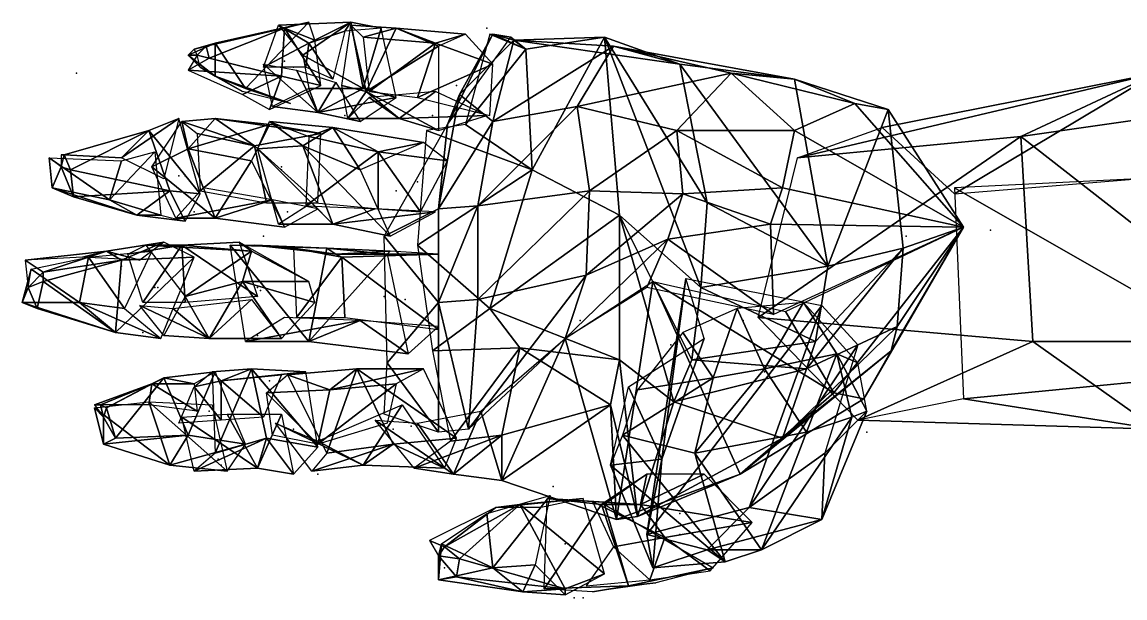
# Model space of a CAD drawing. Extents: x 4.9 to 9.1, y -6.1 to 13.5.
# Drawn here: x 5.809 to 6.418, y 1.59 to 1.909 of the extents above; entities that cross this region are included whole.
import ezdxf

# ---------------------------------------------------------------- set-up
doc = ezdxf.new("R2010")
doc.units = 0
doc.layers.get('0').update_dxf_attribs({"linetype": 'CONTINUOUS'})

msp = doc.modelspace()

# ---------------------------------------------------------------- linework, layer by layer
at = {"color": 0}
for p in [(6.06596, 1.90548, -0.89667), (5.91596, 1.88882, -0.75333), (5.95429, 1.88715, -0.81167), (5.95929, 1.88382, -0.80667), (5.83929, 1.88048, -0.71333), (5.99596, 1.87215, -0.86), (5.99929, 1.87215, -0.855), (6.04929, 1.87382, -0.89), (5.94929, 1.85215, -0.82833), (5.98763, 1.85715, -0.83833), (6.03596, 1.85715, -0.885), (5.95263, 1.82882, -0.81667), (5.83429, 1.82715, -0.73333), (5.89596, 1.82382, -0.77), (5.89929, 1.82382, -0.77167), (5.95263, 1.82715, -0.81667), (6.01596, 1.81548, -0.85833), (6.02763, 1.82048, -0.87333), (5.90429, 1.80382, -0.75), (5.95596, 1.80382, -0.805), (6.34429, 1.79382, -1.11), (5.94263, 1.79048, -0.80667), (6.29763, 1.79048, -1.09333), (6.29763, 1.79048, -1.09333), (5.86429, 1.77382, -0.78167), (5.81263, 1.76215, -0.71167), (5.88263, 1.76215, -0.75833), (5.88429, 1.76215, -0.75833), (5.93929, 1.76215, -0.80833), (5.94096, 1.76048, -0.82), (6.00929, 1.75715, -0.85833), (6.02096, 1.75548, -0.865), (6.11763, 1.74382, -1.02333), (6.20763, 1.74382, -0.94333), (5.87596, 1.73715, -0.76167), (5.93929, 1.73548, -0.81), (6.16763, 1.73048, -1.06333), (6.16763, 1.73048, -1.06333), (5.90096, 1.71382, -0.77833), (6.21929, 1.71548, -1.10167), (5.94596, 1.71048, -0.825), (5.91263, 1.69382, -0.775), (5.91263, 1.69382, -0.775), (5.85763, 1.68882, -0.73833), (5.95929, 1.68382, -0.81667), (5.95929, 1.68382, -0.81667), (6.01429, 1.68382, -0.88167), (6.02429, 1.68548, -0.88), (6.27596, 1.68215, -1.06), (5.91763, 1.66715, -0.77333), (5.91929, 1.66382, -0.77), (5.97263, 1.65882, -0.80833), (6.10263, 1.65215, -0.85167), (6.17263, 1.63715, -0.905), (6.10929, 1.62048, -0.85), (6.11096, 1.62048, -0.85), (6.17263, 1.62548, -0.905), (6.04263, 1.60715, -0.79333), (6.11429, 1.59048, -0.85), (6.11929, 1.59048, -0.84667)]:
    msp.add_point(p, dxfattribs=at)
for points in [[(5.96763, 1.90882, -0.81), (5.91596, 1.89715, -0.80333), (5.95429, 1.90548, -0.79167)], [(5.91596, 1.89715, -0.80333), (5.96763, 1.90882, -0.81), (5.93263, 1.87215, -0.82167)], [(5.96763, 1.89715, -0.84833), (5.94263, 1.88382, -0.835), (5.95096, 1.90715, -0.82667)], [(5.99096, 1.90882, -0.82833), (5.95096, 1.90715, -0.82667), (5.96429, 1.89048, -0.795)], [(5.95096, 1.90715, -0.82667), (5.99096, 1.90882, -0.82833), (5.96763, 1.89715, -0.84833)], [(5.95429, 1.90548, -0.79167), (5.97096, 1.89882, -0.80167), (5.96763, 1.90882, -0.81)], [(5.96429, 1.89048, -0.795), (5.99763, 1.87215, -0.81833), (5.99096, 1.90882, -0.82833)], [(5.98763, 1.90382, -0.85833), (5.96763, 1.89715, -0.84833), (5.99096, 1.90882, -0.82833)], [(5.99929, 1.87048, -0.88833), (5.98596, 1.87382, -0.86667), (5.99096, 1.90715, -0.86)], [(5.99096, 1.90882, -0.82833), (6.00763, 1.90548, -0.84833), (5.98763, 1.90382, -0.85833)], [(6.00763, 1.90548, -0.84833), (5.99096, 1.90882, -0.82833), (5.99763, 1.87215, -0.81833)], [(6.01596, 1.90548, -0.88167), (5.99096, 1.90715, -0.86), (5.99763, 1.90048, -0.82667)], [(5.99096, 1.90715, -0.86), (6.01596, 1.90548, -0.88167), (5.99929, 1.87048, -0.88833)], [(5.95429, 1.90548, -0.79167), (5.91096, 1.89548, -0.76333), (5.91263, 1.88882, -0.76333)], [(5.91096, 1.89548, -0.76333), (5.95429, 1.90548, -0.79167), (5.91596, 1.89715, -0.80333)], [(5.91263, 1.88882, -0.76333), (5.95263, 1.87882, -0.78333), (5.95429, 1.90548, -0.79167)], [(5.97429, 1.87382, -0.80167), (5.95429, 1.90548, -0.79167), (5.95263, 1.87882, -0.78333)], [(5.95429, 1.90548, -0.79167), (5.97429, 1.87382, -0.80167), (5.97096, 1.89882, -0.80167)], [(5.96763, 1.89715, -0.84833), (5.98763, 1.90382, -0.85833), (5.98096, 1.87715, -0.87167)], [(5.99763, 1.90048, -0.82667), (6.03763, 1.89715, -0.85667), (6.01596, 1.90548, -0.88167)], [(5.99763, 1.87215, -0.81833), (6.01596, 1.86715, -0.83667), (6.00763, 1.90548, -0.84833)], [(6.03929, 1.89548, -0.91167), (5.99929, 1.87048, -0.88833), (6.01596, 1.90548, -0.88167)], [(6.05429, 1.90215, -0.89833), (6.01596, 1.90548, -0.88167), (6.03763, 1.89715, -0.85667)], [(6.01596, 1.90548, -0.88167), (6.05429, 1.90215, -0.89833), (6.03929, 1.89548, -0.91167)], [(6.03763, 1.89715, -0.85667), (6.06929, 1.88548, -0.87667), (6.05429, 1.90215, -0.89833)], [(6.06929, 1.90215, -0.92833), (6.04429, 1.85215, -0.88667), (6.07929, 1.90048, -0.90833)], [(6.04429, 1.85215, -0.88667), (6.06929, 1.90215, -0.92833), (6.05096, 1.86882, -0.92833)], [(6.08096, 1.89882, -0.94833), (6.05096, 1.86882, -0.92833), (6.06929, 1.90215, -0.92833)], [(6.08763, 1.89382, -0.89833), (6.06763, 1.90215, -0.88333), (6.05429, 1.85215, -0.87167)], [(6.08763, 1.89382, -0.89833), (6.07929, 1.90048, -0.90833), (6.06763, 1.90215, -0.88333)], [(6.07929, 1.90048, -0.90833), (6.08763, 1.89382, -0.89833), (6.06929, 1.90215, -0.92833)], [(6.08096, 1.89882, -0.94833), (6.06929, 1.90215, -0.92833), (6.08763, 1.89382, -0.89833)], [(5.91596, 1.89715, -0.80333), (5.90096, 1.89048, -0.76667), (5.90429, 1.89382, -0.765)], [(5.90096, 1.89048, -0.76667), (5.91596, 1.89715, -0.80333), (5.91596, 1.87882, -0.80333)], [(5.91596, 1.89715, -0.80333), (5.90429, 1.89382, -0.765), (5.91096, 1.89548, -0.76333)], [(5.90596, 1.89048, -0.765), (5.91096, 1.89548, -0.76333), (5.90429, 1.89382, -0.765)], [(5.90596, 1.89048, -0.765), (5.91263, 1.88882, -0.76333), (5.91096, 1.89548, -0.76333)], [(5.93263, 1.87215, -0.82167), (5.91596, 1.87882, -0.80333), (5.91596, 1.89715, -0.80333)], [(5.94263, 1.88382, -0.835), (5.96763, 1.89715, -0.84833), (5.96596, 1.88382, -0.86167)], [(5.98096, 1.87715, -0.87167), (5.96596, 1.88382, -0.86167), (5.96763, 1.89715, -0.84833)], [(6.03763, 1.89715, -0.85667), (5.99763, 1.90048, -0.82667), (6.00096, 1.87048, -0.82667)], [(5.99929, 1.87048, -0.88833), (6.03929, 1.89548, -0.91167), (6.03929, 1.84882, -0.88667)], [(6.00096, 1.87048, -0.82667), (6.02763, 1.86715, -0.84667), (6.03763, 1.89715, -0.85667)], [(6.06929, 1.88548, -0.87667), (6.03763, 1.89715, -0.85667), (6.02763, 1.86715, -0.84667)], [(6.05096, 1.86882, -0.92833), (6.08096, 1.89882, -0.94833), (6.06929, 1.85382, -0.95)], [(6.13596, 1.89548, -0.99667), (6.06929, 1.85382, -0.95), (6.08096, 1.89882, -0.94833)], [(6.06929, 1.85382, -0.95), (6.13596, 1.89548, -0.99667), (6.11596, 1.86215, -1.00667)], [(6.08763, 1.89382, -0.89833), (6.13096, 1.90048, -0.90167), (6.08096, 1.89882, -0.94833)], [(6.17263, 1.88548, -0.945), (6.08096, 1.89882, -0.94833), (6.13096, 1.90048, -0.90167)], [(6.08096, 1.89882, -0.94833), (6.17263, 1.88548, -0.945), (6.13596, 1.89548, -0.99667)], [(6.13096, 1.90048, -0.90167), (6.08763, 1.89382, -0.89833), (6.09096, 1.82715, -0.82667)], [(6.09096, 1.82715, -0.82667), (6.13929, 1.80215, -0.87833), (6.13096, 1.90048, -0.90167)], [(6.20096, 1.88048, -1.03667), (6.11596, 1.86215, -1.00667), (6.13596, 1.89548, -0.99667)], [(6.18429, 1.76215, -0.92167), (6.13096, 1.90048, -0.90167), (6.13929, 1.80215, -0.87833)], [(6.13096, 1.90048, -0.90167), (6.18763, 1.80882, -0.91667), (6.17263, 1.88548, -0.945)], [(6.13096, 1.90048, -0.90167), (6.18429, 1.76215, -0.92167), (6.18763, 1.80882, -0.91667)], [(6.23596, 1.87715, -0.99667), (6.13596, 1.89548, -0.99667), (6.17263, 1.88548, -0.945)], [(6.13596, 1.89548, -0.99667), (6.23596, 1.87715, -0.99667), (6.20096, 1.88048, -1.03667)], [(5.90596, 1.89048, -0.765), (5.90429, 1.89382, -0.765), (5.90096, 1.89048, -0.76667)], [(5.90596, 1.89048, -0.765), (5.90096, 1.89048, -0.76667), (5.90763, 1.88382, -0.765)], [(5.90596, 1.89048, -0.765), (5.90096, 1.88215, -0.76667), (5.91263, 1.88882, -0.76333)], [(5.91596, 1.87882, -0.80333), (5.90763, 1.88382, -0.765), (5.90096, 1.89048, -0.76667)], [(5.95263, 1.87882, -0.78333), (5.91263, 1.88882, -0.76333), (5.90096, 1.88215, -0.76667)], [(5.99763, 1.87215, -0.81833), (5.96429, 1.89048, -0.795), (5.96763, 1.87215, -0.80167)], [(6.05429, 1.85215, -0.87167), (6.09096, 1.82715, -0.82667), (6.08763, 1.89382, -0.89833)], [(5.90763, 1.88382, -0.765), (5.91596, 1.87882, -0.80333), (5.93096, 1.87048, -0.79)], [(5.97263, 1.85882, -0.83833), (5.94763, 1.86215, -0.815), (5.94263, 1.88548, -0.83167)], [(5.94263, 1.88548, -0.83167), (5.96096, 1.88215, -0.855), (5.97263, 1.85882, -0.83833)], [(6.02763, 1.86715, -0.84667), (6.06763, 1.85715, -0.87167), (6.06929, 1.88548, -0.87667)], [(6.25429, 1.77382, -0.97333), (6.17263, 1.88548, -0.945), (6.18763, 1.80882, -0.91667)], [(6.17263, 1.88548, -0.945), (6.25429, 1.77382, -0.97333), (6.23596, 1.87715, -0.99667)], [(5.90096, 1.88215, -0.76667), (5.93096, 1.86882, -0.79), (5.95263, 1.87882, -0.78333)], [(5.95763, 1.86382, -0.81), (5.93096, 1.87048, -0.79), (5.91596, 1.87882, -0.80333)], [(5.91596, 1.87882, -0.80333), (5.93263, 1.87215, -0.82167), (5.95763, 1.86382, -0.81)], [(5.94596, 1.86048, -0.81167), (5.95263, 1.87882, -0.78333), (5.93096, 1.86882, -0.79)], [(5.95263, 1.87882, -0.78333), (5.94596, 1.86048, -0.81167), (5.97429, 1.87382, -0.80167)], [(5.98263, 1.87548, -0.87333), (5.97263, 1.85882, -0.83833), (5.96096, 1.88215, -0.855)], [(6.11596, 1.86215, -1.00667), (6.20096, 1.88048, -1.03667), (6.17096, 1.84882, -1.06)], [(6.23596, 1.84882, -1.09333), (6.17096, 1.84882, -1.06), (6.20096, 1.88048, -1.03667)], [(6.26929, 1.86382, -1.06833), (6.20096, 1.88048, -1.03667), (6.23596, 1.87715, -0.99667)], [(6.20096, 1.88048, -1.03667), (6.26929, 1.86382, -1.06833), (6.23596, 1.84882, -1.09333)], [(6.28763, 1.86048, -1.03), (6.23596, 1.87715, -0.99667), (6.25429, 1.77382, -0.97333)], [(6.23596, 1.87715, -0.99667), (6.28763, 1.86048, -1.03), (6.26929, 1.86382, -1.06833)], [(6.23763, 1.83382, -1.12167), (6.43596, 1.88048, -1.2), (6.36096, 1.84548, -1.27667)], [(6.43596, 1.88048, -1.2), (6.23763, 1.83382, -1.12167), (6.28429, 1.85048, -1.1)], [(6.43596, 1.88048, -1.2), (6.28429, 1.85048, -1.1), (6.32429, 1.81382, -1.035)], [(6.32429, 1.81382, -1.035), (6.48596, 1.82715, -1.16), (6.43596, 1.88048, -1.2)], [(6.52263, 1.86882, -1.45167), (6.36096, 1.84548, -1.27667), (6.43596, 1.88048, -1.2)], [(5.97263, 1.85882, -0.83833), (5.96763, 1.87215, -0.80167), (5.94763, 1.86215, -0.815)], [(5.96763, 1.87215, -0.80167), (5.97263, 1.85882, -0.83833), (5.99763, 1.87215, -0.81833)], [(5.97263, 1.85882, -0.83833), (5.98263, 1.87548, -0.87333), (5.99596, 1.85382, -0.85667)], [(6.01596, 1.86715, -0.83667), (5.99763, 1.87215, -0.81833), (5.97263, 1.85882, -0.83833)], [(5.99929, 1.87048, -0.88833), (5.98929, 1.85548, -0.84833), (5.98596, 1.87382, -0.86667)], [(5.98929, 1.85548, -0.84833), (5.99929, 1.87048, -0.88833), (6.01763, 1.85548, -0.85333)], [(6.03929, 1.84882, -0.88667), (6.01763, 1.85548, -0.85333), (5.99929, 1.87048, -0.88833)], [(6.00096, 1.86715, -0.82667), (6.01763, 1.85548, -0.85333), (6.03763, 1.87048, -0.845)], [(6.06596, 1.85715, -0.87333), (6.03763, 1.87048, -0.845), (6.01763, 1.85548, -0.85333)], [(5.97263, 1.85882, -0.83833), (5.99596, 1.85382, -0.85667), (6.01596, 1.86715, -0.83667)], [(6.01763, 1.85548, -0.85333), (6.00096, 1.86715, -0.82667), (5.98929, 1.85548, -0.84833)], [(6.04429, 1.85215, -0.88667), (6.05096, 1.86882, -0.92833), (6.03929, 1.80548, -0.90833)], [(6.06929, 1.85382, -0.95), (6.03929, 1.80548, -0.90833), (6.05096, 1.86882, -0.92833)], [(6.36096, 1.84548, -1.27667), (6.52263, 1.86882, -1.45167), (6.50596, 1.73215, -1.445)], [(6.11596, 1.86215, -1.00667), (6.06096, 1.80715, -0.93), (6.06929, 1.85382, -0.95)], [(6.06096, 1.80715, -0.93), (6.11596, 1.86215, -1.00667), (6.12263, 1.81548, -0.99833)], [(6.17096, 1.84882, -1.06), (6.12263, 1.81548, -0.99833), (6.11596, 1.86215, -1.00667)], [(6.32929, 1.79548, -1.115), (6.23596, 1.84882, -1.09333), (6.26929, 1.86382, -1.06833)], [(6.25429, 1.77382, -0.97333), (6.29596, 1.78382, -0.99667), (6.28763, 1.86048, -1.03)], [(6.32929, 1.79548, -1.115), (6.26929, 1.86382, -1.06833), (6.28763, 1.86048, -1.03)], [(6.32929, 1.79548, -1.115), (6.28763, 1.86048, -1.03), (6.29596, 1.78382, -0.99667)], [(5.89596, 1.85548, -0.77), (5.86429, 1.83382, -0.77), (5.87929, 1.84882, -0.75167)], [(5.86429, 1.83382, -0.77), (5.89596, 1.85548, -0.77), (5.88763, 1.82215, -0.78833)], [(5.87929, 1.84882, -0.75167), (5.90763, 1.81382, -0.75333), (5.89596, 1.85548, -0.77)], [(5.90096, 1.83882, -0.80167), (5.88096, 1.82882, -0.78333), (5.89763, 1.85382, -0.76667)], [(5.89763, 1.85382, -0.76667), (5.91596, 1.85548, -0.79333), (5.90096, 1.83882, -0.80167)], [(5.89763, 1.85382, -0.76667), (5.93763, 1.84048, -0.78), (5.91596, 1.85548, -0.79333)], [(5.93763, 1.84048, -0.78), (5.89763, 1.85382, -0.76667), (5.90596, 1.84715, -0.755)], [(5.94596, 1.85215, -0.82167), (5.90096, 1.83882, -0.80167), (5.91596, 1.85548, -0.79333)], [(5.90096, 1.83882, -0.80167), (5.94596, 1.85215, -0.82167), (5.93596, 1.83215, -0.83333)], [(5.97429, 1.84715, -0.81833), (5.91596, 1.85548, -0.79333), (5.93763, 1.84048, -0.78)], [(5.91596, 1.85548, -0.79333), (5.97429, 1.84715, -0.81833), (5.94596, 1.85215, -0.82167)], [(5.96429, 1.84048, -0.86), (5.93929, 1.83882, -0.83667), (5.94596, 1.85382, -0.82)], [(5.98096, 1.85048, -0.84167), (5.94596, 1.85382, -0.82), (5.96763, 1.84548, -0.79833)], [(5.94596, 1.85382, -0.82), (5.98096, 1.85048, -0.84167), (5.96429, 1.84048, -0.86)], [(6.03929, 1.80548, -0.90833), (6.00929, 1.79048, -0.86833), (6.04429, 1.85215, -0.88667)], [(6.01763, 1.85548, -0.85333), (6.03929, 1.84882, -0.88667), (6.06596, 1.85715, -0.87333)], [(6.09096, 1.82715, -0.82667), (6.05429, 1.85215, -0.87167), (6.03263, 1.84882, -0.87833)], [(6.03929, 1.80548, -0.90833), (6.06929, 1.85382, -0.95), (6.06096, 1.80715, -0.93)], [(5.87929, 1.84882, -0.75167), (5.83263, 1.83548, -0.72167), (5.83596, 1.82715, -0.72)], [(5.83263, 1.83548, -0.72167), (5.87929, 1.84882, -0.75167), (5.86429, 1.83382, -0.77)], [(5.83596, 1.82715, -0.72), (5.89096, 1.81548, -0.73667), (5.87929, 1.84882, -0.75167)], [(5.90763, 1.81382, -0.75333), (5.87929, 1.84882, -0.75167), (5.89096, 1.81548, -0.73667)], [(5.93763, 1.84048, -0.78), (5.90596, 1.84715, -0.755), (5.90763, 1.81548, -0.75333)], [(5.93763, 1.84048, -0.78), (5.97263, 1.80882, -0.81333), (5.97429, 1.84715, -0.81833)], [(5.99596, 1.82715, -0.895), (5.96429, 1.84048, -0.86), (5.98096, 1.85048, -0.84167)], [(5.96763, 1.84548, -0.79833), (6.00596, 1.83715, -0.825), (5.98096, 1.85048, -0.84167)], [(6.03096, 1.84215, -0.88333), (5.98096, 1.85048, -0.84167), (6.00596, 1.83715, -0.825)], [(5.98096, 1.85048, -0.84167), (6.03096, 1.84215, -0.88333), (5.99596, 1.82715, -0.895)], [(6.09096, 1.82715, -0.82667), (6.03263, 1.84882, -0.87833), (6.02763, 1.78548, -0.85833)], [(6.12263, 1.81548, -0.99833), (6.17096, 1.84882, -1.06), (6.17429, 1.81382, -1.06667)], [(6.22929, 1.81715, -1.1), (6.17429, 1.81382, -1.06667), (6.17096, 1.84882, -1.06)], [(6.17096, 1.84882, -1.06), (6.23596, 1.84882, -1.09333), (6.22929, 1.81715, -1.1)], [(6.32929, 1.79548, -1.115), (6.22929, 1.81715, -1.1), (6.23596, 1.84882, -1.09333)], [(5.90763, 1.81548, -0.75333), (5.94429, 1.80882, -0.78333), (5.93763, 1.84048, -0.78)], [(5.97263, 1.80882, -0.81333), (5.93763, 1.84048, -0.78), (5.94429, 1.80882, -0.78333)], [(5.93929, 1.83882, -0.83667), (5.96429, 1.84048, -0.86), (5.98096, 1.79715, -0.84)], [(6.01263, 1.79048, -0.865), (5.98096, 1.79715, -0.84), (5.96429, 1.84048, -0.86)], [(5.96429, 1.84048, -0.86), (5.99596, 1.82715, -0.895), (6.01263, 1.79048, -0.865)], [(6.00596, 1.83715, -0.825), (5.96763, 1.84548, -0.79833), (5.96596, 1.80715, -0.805)], [(6.00596, 1.83715, -0.825), (6.04429, 1.83215, -0.87), (6.03096, 1.84215, -0.88333)], [(6.21596, 1.74548, -1.145), (6.36096, 1.84548, -1.27667), (6.36763, 1.73215, -1.295)], [(6.36096, 1.84548, -1.27667), (6.21596, 1.74548, -1.145), (6.23763, 1.83382, -1.12167)], [(6.50596, 1.73215, -1.445), (6.36763, 1.73215, -1.295), (6.36096, 1.84548, -1.27667)], [(5.83096, 1.82882, -0.72333), (5.82429, 1.83382, -0.72833), (5.82596, 1.81715, -0.73167)], [(5.85763, 1.81048, -0.76), (5.82596, 1.81715, -0.73167), (5.82429, 1.83382, -0.72833)], [(5.82429, 1.83382, -0.72833), (5.86429, 1.83215, -0.77), (5.85763, 1.81048, -0.76)], [(5.83096, 1.82882, -0.72333), (5.83263, 1.83548, -0.72167), (5.83096, 1.83548, -0.73333)], [(5.83096, 1.82882, -0.72333), (5.83596, 1.82715, -0.72), (5.83263, 1.83548, -0.72167)], [(5.86429, 1.83382, -0.77), (5.83096, 1.83548, -0.73333), (5.83263, 1.83548, -0.72167)], [(5.88263, 1.83715, -0.785), (5.85763, 1.81048, -0.76), (5.86429, 1.83215, -0.77)], [(5.85763, 1.81048, -0.76), (5.88263, 1.83715, -0.785), (5.88596, 1.80215, -0.77833)], [(5.88096, 1.82882, -0.78333), (5.90096, 1.83882, -0.80167), (5.91596, 1.80048, -0.79333)], [(5.93596, 1.83215, -0.83333), (5.91596, 1.80048, -0.79333), (5.90096, 1.83882, -0.80167)], [(5.98096, 1.79715, -0.84), (5.95096, 1.79715, -0.825), (5.93929, 1.83882, -0.83667)], [(5.96596, 1.80715, -0.805), (6.00596, 1.80548, -0.82833), (6.00596, 1.83715, -0.825)], [(6.02929, 1.80382, -0.86), (6.00596, 1.83715, -0.825), (6.00596, 1.80548, -0.82833)], [(6.00596, 1.83715, -0.825), (6.02929, 1.80382, -0.86), (6.04429, 1.83215, -0.87)], [(5.83096, 1.82882, -0.72333), (5.82596, 1.81715, -0.73167), (5.83763, 1.81215, -0.72)], [(5.83096, 1.82882, -0.72333), (5.83763, 1.81215, -0.72), (5.83596, 1.82715, -0.72)], [(5.91596, 1.80048, -0.79333), (5.89429, 1.80048, -0.76833), (5.88096, 1.82882, -0.78333)], [(5.91596, 1.80048, -0.79333), (5.93596, 1.83215, -0.83333), (5.95429, 1.79548, -0.825)], [(5.89096, 1.81548, -0.73667), (5.83596, 1.82715, -0.72), (5.83763, 1.81215, -0.72)], [(6.02763, 1.78548, -0.85833), (6.06763, 1.75048, -0.84), (6.09096, 1.82715, -0.82667)], [(6.13929, 1.80215, -0.87833), (6.09096, 1.82715, -0.82667), (6.06763, 1.75048, -0.84)], [(6.32429, 1.81715, -1.03333), (6.49929, 1.71715, -1.18167), (6.49263, 1.82548, -1.16667)], [(5.87263, 1.80215, -0.74667), (5.83763, 1.81215, -0.72), (5.82596, 1.81715, -0.73167)], [(5.82596, 1.81715, -0.73167), (5.85763, 1.81048, -0.76), (5.87263, 1.80215, -0.74667)], [(5.83763, 1.81215, -0.72), (5.87263, 1.80215, -0.74667), (5.89096, 1.81548, -0.73667)], [(5.89929, 1.79882, -0.76667), (5.89096, 1.81548, -0.73667), (5.87263, 1.80215, -0.74667)], [(5.89096, 1.81548, -0.73667), (5.89929, 1.79882, -0.76667), (5.90763, 1.81382, -0.75333)], [(5.94763, 1.81048, -0.78167), (5.90929, 1.81715, -0.75), (5.89429, 1.80048, -0.76833)], [(6.12263, 1.81548, -0.99833), (6.06096, 1.75548, -0.93), (6.06096, 1.80715, -0.93)], [(6.06096, 1.75548, -0.93), (6.12263, 1.81548, -0.99833), (6.12096, 1.76882, -0.985)], [(6.17429, 1.81382, -1.06667), (6.12096, 1.76882, -0.985), (6.12263, 1.81548, -0.99833)], [(6.17429, 1.81382, -1.06667), (6.22929, 1.81715, -1.1), (6.22263, 1.79715, -1.09833)], [(6.32929, 1.79548, -1.115), (6.22263, 1.79715, -1.09833), (6.22929, 1.81715, -1.1)], [(6.49929, 1.71715, -1.18167), (6.32429, 1.81715, -1.03333), (6.32929, 1.70048, -1.02833)], [(5.88596, 1.80215, -0.77833), (5.87263, 1.80215, -0.74667), (5.85763, 1.81048, -0.76)], [(5.89429, 1.80048, -0.76833), (5.91596, 1.80048, -0.79333), (5.94763, 1.81048, -0.78167)], [(5.95429, 1.79548, -0.825), (5.94763, 1.81048, -0.78167), (5.91596, 1.80048, -0.79333)], [(5.94763, 1.81048, -0.78167), (5.95429, 1.79548, -0.825), (5.97263, 1.80548, -0.81)], [(6.12096, 1.76882, -0.985), (6.17429, 1.81382, -1.06667), (6.16596, 1.78882, -1.055)], [(6.22263, 1.79715, -1.09833), (6.16596, 1.78882, -1.055), (6.17429, 1.81382, -1.06667)], [(5.98096, 1.79715, -0.84), (5.96929, 1.80882, -0.805), (5.95096, 1.79715, -0.825)], [(5.96929, 1.80882, -0.805), (5.98096, 1.79715, -0.84), (6.00429, 1.80548, -0.825)], [(6.03763, 1.80382, -0.86333), (6.00429, 1.80548, -0.825), (5.98096, 1.79715, -0.84)], [(5.98096, 1.79715, -0.84), (6.01263, 1.79048, -0.865), (6.03763, 1.80382, -0.86333)], [(6.00929, 1.79048, -0.86833), (6.03929, 1.80548, -0.90833), (6.03929, 1.75382, -0.90833)], [(6.06096, 1.80715, -0.93), (6.03929, 1.75382, -0.90833), (6.03929, 1.80548, -0.90833)], [(6.03929, 1.75382, -0.90833), (6.06096, 1.80715, -0.93), (6.06096, 1.75548, -0.93)], [(6.25429, 1.77382, -0.97333), (6.18763, 1.80882, -0.91667), (6.18429, 1.76215, -0.92167)], [(5.87263, 1.80215, -0.74667), (5.88596, 1.80215, -0.77833), (5.89929, 1.79882, -0.76667)], [(6.06763, 1.75048, -0.84), (6.13929, 1.72215, -0.885), (6.13929, 1.80215, -0.87833)], [(6.16929, 1.69882, -0.935), (6.13929, 1.80215, -0.87833), (6.13929, 1.72215, -0.885)], [(6.13929, 1.80215, -0.87833), (6.17929, 1.72215, -0.92833), (6.18429, 1.76215, -0.92167)], [(6.13929, 1.80215, -0.87833), (6.16929, 1.69882, -0.935), (6.17929, 1.72215, -0.92833)], [(6.16596, 1.78882, -1.055), (6.22263, 1.79715, -1.09833), (6.22429, 1.74715, -1.09667)], [(6.32929, 1.79548, -1.115), (6.22429, 1.74715, -1.09667), (6.22263, 1.79715, -1.09833)], [(6.32929, 1.79548, -1.115), (6.25763, 1.70382, -1.09167), (6.23096, 1.74882, -1.09833)], [(6.32929, 1.79548, -1.115), (6.27429, 1.70048, -1.05333), (6.25763, 1.70382, -1.09167)], [(6.32929, 1.79548, -1.115), (6.28929, 1.72715, -1.02333), (6.27429, 1.70048, -1.05333)], [(6.32929, 1.79548, -1.115), (6.29263, 1.74048, -1.01333), (6.28929, 1.72715, -1.02333)], [(6.32929, 1.79548, -1.115), (6.29596, 1.78382, -0.99667), (6.29263, 1.74048, -1.01333)], [(5.88763, 1.78715, -0.755), (5.85596, 1.78215, -0.73333), (5.86429, 1.77715, -0.72167)], [(5.85596, 1.78215, -0.73333), (5.88763, 1.78715, -0.755), (5.87429, 1.77715, -0.77333)], [(5.86429, 1.77715, -0.72167), (5.90429, 1.77882, -0.73667), (5.88763, 1.78715, -0.755)], [(5.89763, 1.78548, -0.805), (5.86763, 1.78048, -0.77833), (5.87763, 1.78548, -0.75833)], [(5.89763, 1.78548, -0.805), (5.87596, 1.75382, -0.78667), (5.86763, 1.78048, -0.77833)], [(5.87596, 1.75382, -0.78667), (5.89763, 1.78548, -0.805), (5.89929, 1.75382, -0.81)], [(5.93596, 1.78215, -0.77333), (5.87763, 1.78548, -0.75833), (5.89929, 1.75715, -0.735)], [(5.87763, 1.78548, -0.75833), (5.93596, 1.78215, -0.77333), (5.89763, 1.78548, -0.805)], [(5.92929, 1.78715, -0.83), (5.89763, 1.78548, -0.805), (5.93596, 1.78215, -0.77333)], [(5.89763, 1.78548, -0.805), (5.92929, 1.78715, -0.83), (5.93929, 1.75715, -0.84833)], [(5.93929, 1.75715, -0.84833), (5.89929, 1.75382, -0.81), (5.89763, 1.78548, -0.805)], [(5.97763, 1.78382, -0.855), (5.92429, 1.78548, -0.82833), (5.93763, 1.78548, -0.81667)], [(5.96763, 1.73215, -0.83667), (5.93263, 1.73215, -0.81333), (5.92429, 1.78548, -0.82833)], [(5.92429, 1.78548, -0.82833), (5.97763, 1.78382, -0.855), (5.96763, 1.73215, -0.83667)], [(5.93596, 1.78215, -0.77333), (5.96763, 1.76548, -0.8), (5.92929, 1.78715, -0.83)], [(5.98263, 1.78048, -0.83333), (5.93763, 1.78548, -0.81667), (5.95929, 1.78382, -0.79667)], [(5.93763, 1.78548, -0.81667), (5.98263, 1.78048, -0.83333), (5.97763, 1.78382, -0.855)], [(6.03929, 1.75382, -0.90833), (6.01096, 1.72048, -0.875), (6.00929, 1.79048, -0.86833)], [(6.06763, 1.75048, -0.84), (6.02763, 1.78548, -0.85833), (6.03596, 1.72715, -0.86333)], [(6.16596, 1.78882, -1.055), (6.10929, 1.73382, -0.99667), (6.12096, 1.76882, -0.985)], [(6.10929, 1.73382, -0.99667), (6.16596, 1.78882, -1.055), (6.15429, 1.76215, -1.06667)], [(6.22429, 1.74715, -1.09667), (6.15429, 1.76215, -1.06667), (6.16596, 1.78882, -1.055)], [(5.85596, 1.78215, -0.73333), (5.81096, 1.77715, -0.72333), (5.82096, 1.77048, -0.71333)], [(5.81096, 1.77715, -0.72333), (5.85596, 1.78215, -0.73333), (5.84263, 1.77882, -0.74833)], [(5.81429, 1.77215, -0.72), (5.84596, 1.77882, -0.745), (5.84096, 1.75382, -0.75167)], [(5.82096, 1.77048, -0.71333), (5.86429, 1.77715, -0.72167), (5.85596, 1.78215, -0.73333)], [(5.86596, 1.75048, -0.775), (5.84096, 1.75382, -0.75167), (5.84596, 1.77882, -0.745)], [(5.87429, 1.77715, -0.77333), (5.84263, 1.77882, -0.74833), (5.85596, 1.78215, -0.73333)], [(5.84596, 1.77882, -0.745), (5.88096, 1.78215, -0.77667), (5.86596, 1.75048, -0.775)], [(5.90429, 1.77882, -0.73667), (5.86429, 1.77715, -0.72167), (5.86096, 1.73715, -0.73167)], [(5.86096, 1.73715, -0.73167), (5.88596, 1.73382, -0.755), (5.90429, 1.77882, -0.73667)], [(5.89929, 1.75715, -0.735), (5.93096, 1.76548, -0.77), (5.93596, 1.78215, -0.77333)], [(5.96763, 1.76548, -0.8), (5.93596, 1.78215, -0.77333), (5.93096, 1.76548, -0.77)], [(5.98596, 1.77882, -0.81333), (5.95929, 1.78382, -0.79667), (5.96096, 1.74548, -0.79833)], [(5.95929, 1.78382, -0.79667), (5.98596, 1.77882, -0.81333), (5.98263, 1.78048, -0.83333)], [(5.96096, 1.74548, -0.79833), (5.98763, 1.74548, -0.82167), (5.98596, 1.77882, -0.81333)], [(6.01096, 1.78048, -0.88333), (5.96763, 1.73215, -0.83667), (5.97763, 1.78382, -0.855)], [(5.96763, 1.73215, -0.83667), (6.01096, 1.78048, -0.88333), (6.02263, 1.72548, -0.88)], [(6.01263, 1.78215, -0.865), (5.97763, 1.78382, -0.855), (5.98263, 1.78048, -0.83333)], [(5.97763, 1.78382, -0.855), (6.01263, 1.78215, -0.865), (6.01096, 1.78048, -0.88333)], [(5.98263, 1.78048, -0.83333), (6.03929, 1.78048, -0.85167), (6.01263, 1.78215, -0.865)], [(6.03929, 1.78048, -0.85167), (5.98263, 1.78048, -0.83333), (5.98596, 1.77882, -0.81333)], [(5.98596, 1.77882, -0.81333), (6.03929, 1.73882, -0.86), (6.03929, 1.78048, -0.85167)], [(6.03929, 1.73882, -0.86), (5.98596, 1.77882, -0.81333), (5.98763, 1.74548, -0.82167)], [(6.29596, 1.78382, -0.99667), (6.24763, 1.73215, -0.98167), (6.24263, 1.71715, -0.995)], [(6.24263, 1.71715, -0.995), (6.29263, 1.74048, -1.01333), (6.29596, 1.78382, -0.99667)], [(6.29596, 1.78382, -0.99667), (6.25429, 1.77382, -0.97333), (6.24763, 1.73215, -0.98167)], [(5.81263, 1.76215, -0.71167), (5.82096, 1.77048, -0.71333), (5.81096, 1.77715, -0.72333)], [(5.86429, 1.77715, -0.72167), (5.82096, 1.77048, -0.71333), (5.82096, 1.76548, -0.70167)], [(5.82096, 1.76548, -0.70167), (5.86096, 1.73715, -0.73167), (5.86429, 1.77715, -0.72167)], [(6.18429, 1.76215, -0.92167), (6.24763, 1.73215, -0.98167), (6.25429, 1.77382, -0.97333)], [(5.81263, 1.76215, -0.71167), (5.81429, 1.77215, -0.72), (5.80929, 1.75382, -0.715)], [(5.84096, 1.75382, -0.75167), (5.80929, 1.75382, -0.715), (5.81429, 1.77215, -0.72)], [(5.81263, 1.76215, -0.71167), (5.82096, 1.76548, -0.70167), (5.82096, 1.77048, -0.71333)], [(6.12096, 1.76882, -0.985), (6.05596, 1.68382, -0.93167), (6.06096, 1.75548, -0.93)], [(6.05596, 1.68382, -0.93167), (6.12096, 1.76882, -0.985), (6.10929, 1.73382, -0.99667)], [(6.16263, 1.66715, -0.90333), (6.17596, 1.76715, -0.92), (6.15429, 1.62548, -0.96333)], [(6.25096, 1.75215, -0.985), (6.15429, 1.62548, -0.96333), (6.17596, 1.76715, -0.92)], [(6.17596, 1.76715, -0.92), (6.16263, 1.66715, -0.90333), (6.18596, 1.73382, -0.92)], [(5.81263, 1.76215, -0.71167), (5.80929, 1.75382, -0.715), (5.81763, 1.75048, -0.70833)], [(5.81263, 1.76215, -0.71167), (5.81763, 1.75048, -0.70833), (5.82096, 1.76548, -0.70167)], [(5.86096, 1.73715, -0.73167), (5.82096, 1.76548, -0.70167), (5.81763, 1.75048, -0.70833)], [(5.89929, 1.75715, -0.735), (5.91263, 1.73382, -0.78167), (5.93096, 1.76548, -0.77)], [(5.95263, 1.73382, -0.81167), (5.93096, 1.76548, -0.77), (5.91263, 1.73382, -0.78167)], [(5.93096, 1.76548, -0.77), (5.97096, 1.75382, -0.8), (5.96763, 1.76548, -0.8)], [(5.93096, 1.76548, -0.77), (5.95263, 1.73382, -0.81167), (5.97096, 1.75382, -0.8)], [(6.15763, 1.76548, -1.06), (6.13763, 1.63382, -0.95667), (6.10929, 1.73382, -0.99833)], [(6.13763, 1.63382, -0.95667), (6.15763, 1.76548, -1.06), (6.20596, 1.65882, -1.03667)], [(6.25763, 1.70382, -1.09167), (6.20596, 1.65882, -1.03667), (6.15763, 1.76548, -1.06)], [(6.15763, 1.76548, -1.06), (6.23096, 1.74882, -1.09833), (6.25763, 1.70382, -1.09167)], [(6.24763, 1.73215, -0.98167), (6.18429, 1.76215, -0.92167), (6.17929, 1.72215, -0.92833)], [(5.91263, 1.73382, -0.78167), (5.89929, 1.75715, -0.735), (5.88763, 1.73548, -0.755)], [(5.93596, 1.75548, -0.84167), (5.91263, 1.73382, -0.78167), (5.89263, 1.75048, -0.805)], [(5.91263, 1.73382, -0.78167), (5.93596, 1.75548, -0.84167), (5.95263, 1.73382, -0.81167)], [(6.03929, 1.75382, -0.90833), (6.06096, 1.75548, -0.93), (6.05596, 1.68382, -0.93167)], [(5.86096, 1.73715, -0.73167), (5.81763, 1.75048, -0.70833), (5.80929, 1.75382, -0.715)], [(5.80929, 1.75382, -0.715), (5.84096, 1.75382, -0.75167), (5.86096, 1.73715, -0.73167)], [(5.88596, 1.73382, -0.755), (5.86096, 1.73715, -0.73167), (5.84096, 1.75382, -0.75167)], [(5.84096, 1.75382, -0.75167), (5.86596, 1.75048, -0.775), (5.88596, 1.73382, -0.755)], [(5.91263, 1.73382, -0.78167), (5.88763, 1.73548, -0.755), (5.87429, 1.75215, -0.77833)], [(5.87429, 1.75215, -0.77833), (5.89263, 1.75048, -0.805), (5.91263, 1.73382, -0.78167)], [(6.01096, 1.72048, -0.875), (6.03929, 1.75382, -0.90833), (6.03929, 1.68215, -0.91667)], [(6.03596, 1.72715, -0.86333), (6.08429, 1.72882, -0.85), (6.06763, 1.75048, -0.84)], [(6.05596, 1.68382, -0.93167), (6.03929, 1.68215, -0.91667), (6.03929, 1.75382, -0.90833)], [(6.13929, 1.72215, -0.885), (6.06763, 1.75048, -0.84), (6.08429, 1.72882, -0.85)], [(6.15429, 1.62548, -0.96333), (6.25096, 1.75215, -0.985), (6.21096, 1.64048, -1.005)], [(6.20429, 1.75048, -0.94333), (6.17429, 1.73715, -0.915), (6.19096, 1.71215, -0.90333)], [(6.19096, 1.71215, -0.90333), (6.21929, 1.71715, -0.925), (6.20429, 1.75048, -0.94333)], [(6.24096, 1.75382, -0.97833), (6.20429, 1.75048, -0.94333), (6.21929, 1.71715, -0.925)], [(6.27096, 1.73048, -1.01833), (6.21096, 1.64048, -1.005), (6.25096, 1.75215, -0.985)], [(6.21929, 1.71715, -0.925), (6.25929, 1.72548, -0.96833), (6.24096, 1.75382, -0.97833)], [(6.27096, 1.72048, -1.01833), (6.24096, 1.75382, -0.97833), (6.25929, 1.72548, -0.96833)], [(5.99596, 1.74382, -0.82167), (5.95429, 1.74548, -0.79333), (5.93263, 1.73215, -0.81333)], [(5.93263, 1.73215, -0.81333), (5.96763, 1.73215, -0.83667), (5.99596, 1.74382, -0.82167)], [(6.02263, 1.72548, -0.88), (5.99596, 1.74382, -0.82167), (5.96763, 1.73215, -0.83667)], [(5.99596, 1.74382, -0.82167), (6.02263, 1.72548, -0.88), (6.03929, 1.74048, -0.85667)], [(6.36763, 1.73215, -1.295), (6.27096, 1.68882, -1.1), (6.21596, 1.74548, -1.145)], [(6.14929, 1.70548, -0.87833), (6.19096, 1.71215, -0.90333), (6.17429, 1.73715, -0.915)], [(6.29263, 1.74048, -1.01333), (6.24263, 1.71715, -0.995), (6.22929, 1.67882, -1.01)], [(6.22929, 1.67882, -1.01), (6.28929, 1.72715, -1.02333), (6.29263, 1.74048, -1.01333)], [(6.10929, 1.73382, -0.99833), (6.07429, 1.65548, -0.915), (6.06263, 1.69382, -0.935)], [(6.07429, 1.65548, -0.915), (6.10929, 1.73382, -0.99833), (6.13763, 1.63382, -0.95667)], [(6.14429, 1.70715, -0.87167), (6.18596, 1.73382, -0.92), (6.16263, 1.66715, -0.90333)], [(6.17929, 1.72215, -0.92833), (6.24263, 1.71715, -0.995), (6.24763, 1.73215, -0.98167)], [(6.21096, 1.64048, -1.005), (6.27096, 1.73048, -1.01833), (6.25263, 1.67048, -1.04)], [(6.27096, 1.68882, -1.1), (6.36763, 1.73215, -1.295), (6.43596, 1.68382, -1.26)], [(6.50596, 1.73215, -1.445), (6.43596, 1.68382, -1.26), (6.36763, 1.73215, -1.295)], [(6.08429, 1.72882, -0.85), (6.03596, 1.72715, -0.86333), (6.04596, 1.67715, -0.84833)], [(6.04596, 1.67715, -0.84833), (6.07429, 1.68048, -0.85167), (6.08429, 1.72882, -0.85)], [(6.13429, 1.69715, -0.9), (6.08429, 1.72882, -0.85), (6.07429, 1.68048, -0.85167)], [(6.08429, 1.72882, -0.85), (6.13429, 1.69715, -0.9), (6.13929, 1.72215, -0.885)], [(6.28929, 1.72715, -1.02333), (6.22929, 1.67882, -1.01), (6.20596, 1.65882, -1.03667)], [(6.20596, 1.65882, -1.03667), (6.27429, 1.70048, -1.05333), (6.28929, 1.72715, -1.02333)], [(6.25929, 1.72548, -0.96833), (6.21929, 1.71715, -0.925), (6.24263, 1.68215, -0.92)], [(6.24263, 1.68215, -0.92), (6.26763, 1.69048, -0.96833), (6.25929, 1.72548, -0.96833)], [(6.27596, 1.69382, -1.03333), (6.25929, 1.72548, -0.96833), (6.26763, 1.69048, -0.96833)], [(6.25929, 1.72548, -0.96833), (6.27596, 1.69382, -1.03333), (6.27096, 1.72048, -1.01833)], [(6.03929, 1.68215, -0.91667), (6.00929, 1.69215, -0.9), (6.01096, 1.72048, -0.875)], [(6.14929, 1.63548, -0.94), (6.13929, 1.72215, -0.885), (6.13429, 1.69715, -0.9)], [(6.13929, 1.72215, -0.885), (6.14929, 1.63548, -0.94), (6.16929, 1.69882, -0.935)], [(6.24263, 1.71715, -0.995), (6.17929, 1.72215, -0.92833), (6.16929, 1.69882, -0.935)], [(5.88763, 1.71215, -0.74667), (5.85596, 1.69548, -0.73667), (5.86096, 1.67882, -0.73333)], [(5.85596, 1.69548, -0.73667), (5.88763, 1.71215, -0.74667), (5.88096, 1.70882, -0.77)], [(5.86096, 1.67882, -0.73333), (5.90096, 1.68048, -0.73), (5.88763, 1.71215, -0.74667)], [(5.90429, 1.70882, -0.79), (5.88096, 1.70882, -0.77), (5.88763, 1.71215, -0.74667)], [(5.91596, 1.71548, -0.77), (5.88763, 1.71215, -0.74667), (5.90096, 1.68048, -0.73)], [(5.88763, 1.71215, -0.74667), (5.91596, 1.71548, -0.77), (5.90429, 1.70882, -0.79)], [(5.90096, 1.68048, -0.73), (5.93263, 1.67548, -0.76167), (5.91596, 1.71548, -0.77)], [(5.91929, 1.71048, -0.80667), (5.90429, 1.70715, -0.79), (5.91429, 1.71548, -0.77167)], [(5.93596, 1.71715, -0.785), (5.91429, 1.71548, -0.77167), (5.91596, 1.67048, -0.75667)], [(5.91429, 1.71548, -0.77167), (5.93596, 1.71715, -0.785), (5.91929, 1.71048, -0.80667)], [(5.91596, 1.67048, -0.75667), (5.94429, 1.67882, -0.77), (5.93596, 1.71715, -0.785)], [(5.96596, 1.71548, -0.81167), (5.91929, 1.71048, -0.80667), (5.93596, 1.71715, -0.785)], [(5.91929, 1.71048, -0.80667), (5.96596, 1.71548, -0.81167), (5.95263, 1.71382, -0.83)], [(5.91929, 1.71048, -0.80667), (5.95263, 1.71382, -0.83), (5.94263, 1.69048, -0.835)], [(5.97263, 1.67382, -0.8), (5.93596, 1.71715, -0.785), (5.94429, 1.67882, -0.77)], [(5.93596, 1.71715, -0.785), (5.97263, 1.67382, -0.8), (5.96596, 1.71548, -0.81167)], [(5.97929, 1.70548, -0.86333), (5.94429, 1.70382, -0.82667), (5.95596, 1.71382, -0.815)], [(5.99429, 1.71715, -0.84833), (5.95596, 1.71382, -0.815), (5.97763, 1.67048, -0.79167)], [(5.95596, 1.71382, -0.815), (5.99429, 1.71715, -0.84833), (5.97929, 1.70548, -0.86333)], [(5.97763, 1.67048, -0.79167), (6.01429, 1.67548, -0.835), (5.99429, 1.71715, -0.84833)], [(6.03096, 1.71715, -0.87), (5.97929, 1.70548, -0.86333), (5.99429, 1.71715, -0.84833)], [(5.97929, 1.70548, -0.86333), (6.03096, 1.71715, -0.87), (6.01596, 1.70882, -0.895)], [(6.04929, 1.67882, -0.86333), (5.99429, 1.71715, -0.84833), (6.01429, 1.67548, -0.835)], [(5.99429, 1.71715, -0.84833), (6.04929, 1.67882, -0.86333), (6.03096, 1.71715, -0.87)], [(6.19096, 1.71215, -0.90333), (6.14929, 1.70548, -0.87833), (6.14096, 1.68048, -0.875)], [(6.14096, 1.68048, -0.875), (6.18096, 1.67048, -0.89333), (6.19096, 1.71215, -0.90333)], [(6.16929, 1.69882, -0.935), (6.22929, 1.67882, -1.01), (6.24263, 1.71715, -0.995)], [(6.21929, 1.71715, -0.925), (6.19096, 1.71215, -0.90333), (6.18096, 1.67048, -0.89333)], [(6.18096, 1.67048, -0.89333), (6.24263, 1.68215, -0.92), (6.21929, 1.71715, -0.925)], [(6.32929, 1.70048, -1.02833), (6.43596, 1.68382, -1.26), (6.49929, 1.71715, -1.18167)], [(5.88096, 1.70882, -0.77), (5.84929, 1.69715, -0.74833), (5.85263, 1.69715, -0.74167)], [(5.84929, 1.69715, -0.74833), (5.88096, 1.70882, -0.77), (5.87929, 1.69715, -0.77333)], [(5.88096, 1.70882, -0.77), (5.85263, 1.69715, -0.74167), (5.85596, 1.69548, -0.73667)], [(5.90596, 1.69382, -0.79667), (5.87929, 1.69715, -0.77333), (5.88096, 1.70882, -0.77)], [(5.88096, 1.70882, -0.77), (5.90429, 1.70882, -0.79), (5.90596, 1.69382, -0.79667)], [(5.91929, 1.68882, -0.815), (5.89596, 1.68715, -0.79333), (5.90429, 1.70715, -0.79)], [(5.90429, 1.70715, -0.79), (5.91929, 1.71048, -0.80667), (5.91929, 1.68882, -0.815)], [(5.94263, 1.69048, -0.835), (5.91929, 1.68882, -0.815), (5.91929, 1.71048, -0.80667)], [(6.01596, 1.70882, -0.895), (5.97263, 1.67548, -0.86667), (5.97929, 1.70548, -0.86333)], [(5.97263, 1.67548, -0.86667), (6.01596, 1.70882, -0.895), (6.01096, 1.68715, -0.905)], [(6.16263, 1.66715, -0.90333), (6.13429, 1.66382, -0.88833), (6.14429, 1.70715, -0.87167)], [(5.94429, 1.70382, -0.82667), (5.97929, 1.70548, -0.86333), (5.97263, 1.67548, -0.86667)], [(5.97263, 1.67548, -0.86667), (5.94763, 1.68048, -0.83333), (5.94429, 1.70382, -0.82667)], [(6.20596, 1.65882, -1.03667), (6.25763, 1.70382, -1.09167), (6.27429, 1.70048, -1.05333)], [(6.43596, 1.68382, -1.26), (6.32929, 1.70048, -1.02833), (6.27096, 1.68882, -1.1)], [(5.84929, 1.69548, -0.74833), (5.87929, 1.69882, -0.775), (5.89096, 1.66382, -0.75667)], [(5.85429, 1.69048, -0.74333), (5.85263, 1.69715, -0.74167), (5.84929, 1.69715, -0.74833)], [(5.85429, 1.69048, -0.74333), (5.84929, 1.69548, -0.74833), (5.85429, 1.67548, -0.74667)], [(5.89096, 1.66382, -0.75667), (5.85429, 1.67548, -0.74667), (5.84929, 1.69548, -0.74833)], [(5.85429, 1.69048, -0.74333), (5.85596, 1.69548, -0.73667), (5.85263, 1.69715, -0.74167)], [(5.85429, 1.69048, -0.74333), (5.86096, 1.67882, -0.73333), (5.85596, 1.69548, -0.73667)], [(5.92263, 1.66048, -0.78), (5.89096, 1.66382, -0.75667), (5.87929, 1.69882, -0.775)], [(5.87929, 1.69882, -0.775), (5.91429, 1.69715, -0.795), (5.92263, 1.66048, -0.78)], [(6.01929, 1.69715, -0.90667), (5.99763, 1.66382, -0.85167), (5.97263, 1.67715, -0.86667)], [(5.99763, 1.66382, -0.85167), (6.01929, 1.69715, -0.90667), (6.04263, 1.66215, -0.88167)], [(6.06263, 1.69382, -0.935), (6.04763, 1.65882, -0.91), (6.02763, 1.68715, -0.915)], [(6.04763, 1.65882, -0.91), (6.06263, 1.69382, -0.935), (6.07429, 1.65548, -0.915)], [(6.07429, 1.68048, -0.85167), (6.07429, 1.65548, -0.915), (6.13429, 1.69715, -0.9)], [(6.13763, 1.63382, -0.95667), (6.13429, 1.69715, -0.9), (6.07429, 1.65548, -0.915)], [(6.13429, 1.69715, -0.9), (6.13763, 1.63382, -0.95667), (6.14929, 1.63548, -0.94)], [(6.22929, 1.67882, -1.01), (6.16929, 1.69882, -0.935), (6.14929, 1.63548, -0.94)], [(6.27596, 1.69382, -1.03333), (6.26763, 1.69048, -0.96833), (6.25096, 1.63382, -0.98)], [(6.25096, 1.63382, -0.98), (6.25263, 1.67048, -1.04), (6.27596, 1.69382, -1.03333)], [(5.85429, 1.69048, -0.74333), (5.85429, 1.67548, -0.74667), (5.86096, 1.67882, -0.73333)], [(5.89763, 1.69048, -0.78833), (5.92263, 1.69215, -0.81167), (5.93929, 1.66215, -0.79833)], [(5.93929, 1.66215, -0.79833), (5.90429, 1.66048, -0.77667), (5.89763, 1.69048, -0.78833)], [(5.95263, 1.69215, -0.83667), (5.93929, 1.66215, -0.79833), (5.92263, 1.69215, -0.81167)], [(5.93929, 1.66215, -0.79833), (5.95263, 1.69215, -0.83667), (5.95929, 1.65882, -0.82333)], [(6.04763, 1.65882, -0.91), (6.02596, 1.66215, -0.89833), (6.00429, 1.68882, -0.905)], [(6.00429, 1.68882, -0.905), (6.02763, 1.68715, -0.915), (6.04763, 1.65882, -0.91)], [(6.26763, 1.69048, -0.96833), (6.24263, 1.68215, -0.92), (6.21763, 1.61715, -0.92833)], [(6.21763, 1.61715, -0.92833), (6.25096, 1.63382, -0.98), (6.26763, 1.69048, -0.96833)], [(5.99763, 1.66382, -0.85167), (5.96929, 1.66048, -0.81333), (5.94929, 1.68715, -0.83833)], [(5.94929, 1.68715, -0.83833), (5.97263, 1.67715, -0.86667), (5.99763, 1.66382, -0.85167)], [(6.18096, 1.67048, -0.89333), (6.21763, 1.61715, -0.92833), (6.24263, 1.68215, -0.92)], [(5.90096, 1.68048, -0.73), (5.86096, 1.67882, -0.73333), (5.85429, 1.67548, -0.74667)], [(5.85429, 1.67548, -0.74667), (5.89096, 1.66382, -0.75667), (5.90096, 1.68048, -0.73)], [(5.93263, 1.67548, -0.76167), (5.90096, 1.68048, -0.73), (5.89096, 1.66382, -0.75667)], [(5.89096, 1.66382, -0.75667), (5.92263, 1.66048, -0.78), (5.93263, 1.67548, -0.76167)], [(5.94429, 1.67882, -0.77), (5.91596, 1.67048, -0.75667), (5.90429, 1.66048, -0.77667)], [(5.90429, 1.66048, -0.77667), (5.93929, 1.66215, -0.79833), (5.94429, 1.67882, -0.77)], [(5.95929, 1.65882, -0.82333), (5.94429, 1.67882, -0.77), (5.93929, 1.66215, -0.79833)], [(5.94429, 1.67882, -0.77), (5.95929, 1.65882, -0.82333), (5.97263, 1.67382, -0.8)], [(6.01429, 1.67548, -0.835), (5.97763, 1.67048, -0.79167), (5.96929, 1.66048, -0.81333)], [(5.96929, 1.66048, -0.81333), (5.99763, 1.66382, -0.85167), (6.01429, 1.67548, -0.835)], [(6.04263, 1.66215, -0.88167), (6.01429, 1.67548, -0.835), (5.99763, 1.66382, -0.85167)], [(6.01429, 1.67548, -0.835), (6.04263, 1.66215, -0.88167), (6.04929, 1.67882, -0.86333)], [(6.07429, 1.68048, -0.85167), (6.04596, 1.67715, -0.84833), (6.02596, 1.66215, -0.89833)], [(6.02596, 1.66215, -0.89833), (6.04763, 1.65882, -0.91), (6.07429, 1.68048, -0.85167)], [(6.07429, 1.65548, -0.915), (6.07429, 1.68048, -0.85167), (6.04763, 1.65882, -0.91)], [(6.19763, 1.61048, -0.91167), (6.14096, 1.68048, -0.875), (6.13429, 1.66382, -0.88833)], [(6.14096, 1.68048, -0.875), (6.19763, 1.61048, -0.91167), (6.18096, 1.67048, -0.89333)], [(6.14929, 1.63548, -0.94), (6.20596, 1.65882, -1.03667), (6.22929, 1.67882, -1.01)], [(6.21763, 1.61715, -0.92833), (6.18096, 1.67048, -0.89333), (6.19763, 1.61048, -0.91167)], [(6.25263, 1.67048, -1.04), (6.25096, 1.63382, -0.98), (6.21096, 1.64048, -1.005)], [(6.13429, 1.66382, -0.88833), (6.16263, 1.66715, -0.90333), (6.15763, 1.60715, -0.92667)], [(6.13429, 1.66382, -0.88833), (6.15763, 1.60715, -0.92667), (6.19763, 1.61048, -0.91167)], [(6.15429, 1.62548, -0.96333), (6.15763, 1.60715, -0.92667), (6.16263, 1.66715, -0.90333)], [(6.15429, 1.65882, -0.885), (6.12929, 1.64215, -0.89), (6.15096, 1.64215, -0.86167)], [(6.12929, 1.64215, -0.89), (6.15429, 1.65882, -0.885), (6.13096, 1.64215, -0.90833)], [(6.20596, 1.65882, -1.03667), (6.14929, 1.63548, -0.94), (6.13763, 1.63382, -0.95667)], [(6.15096, 1.64215, -0.86167), (6.18596, 1.65882, -0.88), (6.15429, 1.65882, -0.885)], [(6.15096, 1.64215, -0.86167), (6.21263, 1.63215, -0.89667), (6.18596, 1.65882, -0.88)], [(6.10096, 1.64715, -0.865), (6.06929, 1.60715, -0.83833), (6.06596, 1.63715, -0.83167)], [(6.06929, 1.60715, -0.83833), (6.10096, 1.64715, -0.865), (6.09263, 1.60882, -0.87167)], [(6.11929, 1.64548, -0.85167), (6.07096, 1.64048, -0.83667), (6.08429, 1.64215, -0.81)], [(6.07096, 1.64048, -0.83667), (6.11929, 1.64548, -0.85167), (6.09596, 1.64048, -0.86333)], [(6.08429, 1.64215, -0.81), (6.13096, 1.60382, -0.84), (6.11929, 1.64548, -0.85167)], [(6.12929, 1.64215, -0.89), (6.09763, 1.59548, -0.86167), (6.09929, 1.64548, -0.86167)], [(6.15096, 1.64215, -0.86167), (6.09929, 1.64548, -0.86167), (6.12429, 1.64382, -0.83333)], [(6.09929, 1.64548, -0.86167), (6.15096, 1.64215, -0.86167), (6.12929, 1.64215, -0.89)], [(6.07096, 1.64048, -0.83667), (6.03429, 1.62215, -0.79), (6.04263, 1.61882, -0.785)], [(6.08429, 1.64215, -0.81), (6.04263, 1.61882, -0.785), (6.05096, 1.61215, -0.78167)], [(6.04263, 1.61882, -0.785), (6.08429, 1.64215, -0.81), (6.07096, 1.64048, -0.83667)], [(6.05096, 1.61215, -0.78167), (6.10929, 1.59548, -0.81667), (6.08429, 1.64215, -0.81)], [(6.13096, 1.60382, -0.84), (6.08429, 1.64215, -0.81), (6.10929, 1.59548, -0.81667)], [(6.09763, 1.59548, -0.86167), (6.12929, 1.64215, -0.89), (6.14429, 1.59715, -0.88833)], [(6.16429, 1.62382, -0.86), (6.12429, 1.64382, -0.83333), (6.13596, 1.61882, -0.84)], [(6.12429, 1.64382, -0.83333), (6.16429, 1.62382, -0.86), (6.15096, 1.64215, -0.86167)], [(6.13096, 1.64215, -0.90833), (6.14429, 1.59715, -0.88833), (6.12929, 1.64215, -0.89)], [(6.14429, 1.59715, -0.88833), (6.13096, 1.64215, -0.90833), (6.19096, 1.60715, -0.91333)], [(6.21263, 1.63215, -0.89667), (6.15096, 1.64215, -0.86167), (6.16429, 1.62382, -0.86)], [(6.21096, 1.64048, -1.005), (6.18763, 1.61715, -0.95833), (6.15429, 1.62548, -0.96333)], [(6.18763, 1.61715, -0.95833), (6.21096, 1.64048, -1.005), (6.25096, 1.63382, -0.98)], [(6.04096, 1.62048, -0.795), (6.06596, 1.63715, -0.83167), (6.06929, 1.60715, -0.83833)], [(6.25096, 1.63382, -0.98), (6.21763, 1.61715, -0.92833), (6.18763, 1.61715, -0.95833)], [(6.16429, 1.62382, -0.86), (6.18929, 1.60548, -0.91667), (6.21263, 1.63215, -0.89667)], [(6.03929, 1.61382, -0.79167), (6.04263, 1.61882, -0.785), (6.03429, 1.62215, -0.79)], [(6.03929, 1.61382, -0.79167), (6.04096, 1.62048, -0.795), (6.03929, 1.60048, -0.79833)], [(6.06929, 1.60715, -0.83833), (6.03929, 1.60048, -0.79833), (6.04096, 1.62048, -0.795)], [(6.13596, 1.61882, -0.84), (6.15596, 1.60048, -0.88167), (6.16429, 1.62382, -0.86)], [(6.15763, 1.60715, -0.92667), (6.15429, 1.62548, -0.96333), (6.18763, 1.61715, -0.95833)], [(6.18929, 1.60548, -0.91667), (6.16429, 1.62382, -0.86), (6.15596, 1.60048, -0.88167)], [(6.03929, 1.61382, -0.79167), (6.05096, 1.61215, -0.78167), (6.04263, 1.61882, -0.785)], [(6.15596, 1.60048, -0.88167), (6.13596, 1.61882, -0.84), (6.12096, 1.59715, -0.84667)], [(6.18763, 1.61715, -0.95833), (6.19763, 1.61048, -0.91167), (6.15763, 1.60715, -0.92667)], [(6.19763, 1.61048, -0.91167), (6.18763, 1.61715, -0.95833), (6.21763, 1.61715, -0.92833)], [(6.03929, 1.61382, -0.79167), (6.04929, 1.60215, -0.79), (6.05096, 1.61215, -0.78167)], [(6.03929, 1.61382, -0.79167), (6.03929, 1.60048, -0.79833), (6.04929, 1.60215, -0.79)], [(6.10929, 1.59548, -0.81667), (6.05096, 1.61215, -0.78167), (6.04929, 1.60215, -0.79)], [(6.09263, 1.60882, -0.87167), (6.08596, 1.59382, -0.83333), (6.06929, 1.60715, -0.83833)], [(6.08596, 1.59382, -0.83333), (6.09263, 1.60882, -0.87167), (6.10929, 1.59215, -0.86167)], [(6.03929, 1.60048, -0.79833), (6.06929, 1.60715, -0.83833), (6.08596, 1.59382, -0.83333)], [(6.08596, 1.59382, -0.83333), (6.04929, 1.60215, -0.79), (6.03929, 1.60048, -0.79833)], [(6.04929, 1.60215, -0.79), (6.08596, 1.59382, -0.83333), (6.10929, 1.59548, -0.81667)], [(6.10929, 1.59548, -0.81667), (6.10929, 1.59215, -0.86167), (6.13096, 1.60382, -0.84)], [(6.19096, 1.60715, -0.91333), (6.15929, 1.59882, -0.88), (6.14429, 1.59715, -0.88833)], [(6.14429, 1.59715, -0.88833), (6.12429, 1.59382, -0.84333), (6.09763, 1.59548, -0.86167)], [(6.12429, 1.59382, -0.84333), (6.14429, 1.59715, -0.88833), (6.15929, 1.59882, -0.88)], [(6.10929, 1.59215, -0.86167), (6.10929, 1.59548, -0.81667), (6.08596, 1.59382, -0.83333)]]:
    msp.add_3dface(points, dxfattribs=at)

doc.saveas('drawing.dxf')
